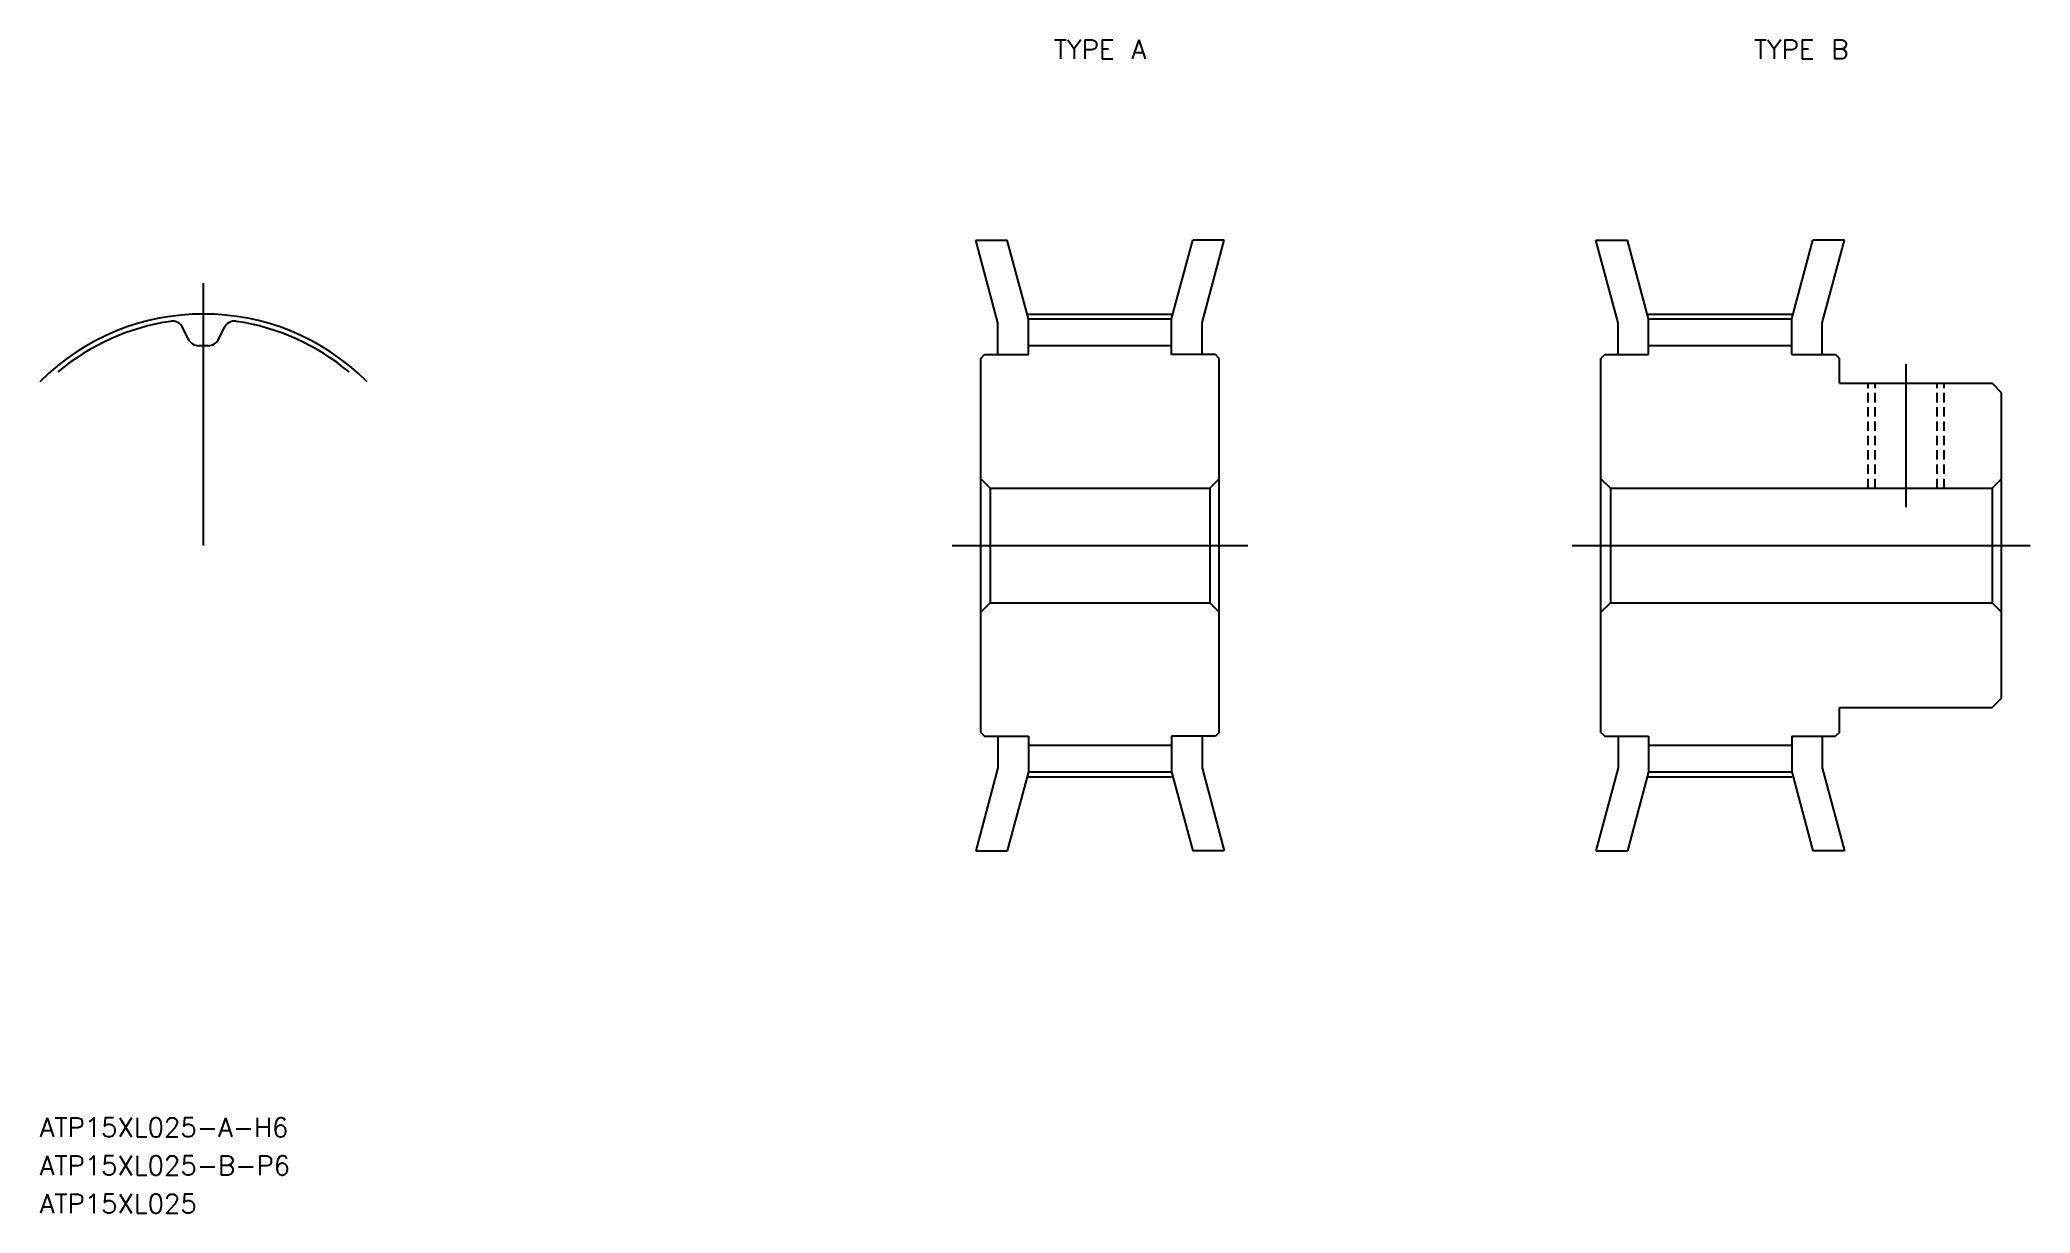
# Model space of a CAD drawing. Extents: x 63 to 167, y 73 to 135.
import ezdxf
from ezdxf.enums import TextEntityAlignment as Align

# ---------------------------------------------------------------- set-up
doc = ezdxf.new("R2010")
doc.units = 0
doc.linetypes.add('CENTER', pattern=[50.8, 31.75, -6.35, 6.35, -6.35])
doc.linetypes.add('DASHED', pattern=[0.75, 0.5, -0.25])
doc.layers.get('0').update_dxf_attribs({"linetype": 'CONTINUOUS'})
doc.layers.add('CENTER', color=1, linetype='CENTER')
doc.styles.add('MISUMI', font='txt.shx')

msp = doc.modelspace()

# ---------------------------------------------------------------- linework, layer by layer
at = {"color": 7, "linetype": 'CONTINUOUS'}
for p, q in [((111.74, 124.21), (113.39, 124.21)), ((112.9, 119.88), (111.74, 124.21)), ((114.5, 120.09), (113.39, 124.21)), ((122, 120.09), (123.11, 124.21)), ((124.76, 124.21), (123.11, 124.21)), ((123.6, 119.88), (124.76, 124.21)), ((144.24, 124.21), (145.89, 124.21)), ((145.4, 119.88), (144.24, 124.21)), ((147, 120.09), (145.89, 124.21)), ((154.5, 120.09), (155.61, 124.21)), ((157.26, 124.21), (155.61, 124.21)), ((156.1, 119.88), (157.26, 124.21)), ((114.5, 120.09), (122, 120.09)), ((114.5, 118.21), (114.5, 120.09)), ((122, 118.21), (122, 120.09)), ((147, 120.09), (154.5, 120.09)), ((147, 118.21), (147, 120.09)), ((154.5, 118.21), (154.5, 120.09)), ((70.46, 119.04), (70.19, 119.62)), ((72.08, 119.04), (72.35, 119.62)), ((112.9, 118.21), (112.9, 119.88)), ((123.6, 118.21), (123.6, 119.88)), ((145.4, 118.21), (145.4, 119.88)), ((156.1, 118.21), (156.1, 119.88)), ((112, 118.01), (112.2, 118.21)), ((112, 98.41), (112, 118.01)), ((112.2, 118.21), (114.5, 118.21)), ((114.5, 118.69), (122, 118.69)), ((124.3, 118.21), (122, 118.21)), ((124.5, 118.01), (124.3, 118.21)), ((124.5, 98.41), (124.5, 118.01)), ((144.5, 118.01), (144.7, 118.21)), ((144.5, 98.41), (144.5, 118.01)), ((144.7, 118.21), (147, 118.21)), ((147, 118.69), (154.5, 118.69)), ((154.5, 118.21), (156.8, 118.21)), ((156.8, 118.21), (157, 118.01)), ((157, 116.71), (157, 118.01)), ((157, 116.71), (165, 116.71)), ((165.5, 116.21), (165, 116.71)), ((165.5, 100.21), (165.5, 116.21)), ((112, 111.71), (112.5, 111.21)), ((124.5, 111.71), (124, 111.21)), ((144.5, 111.71), (145, 111.21)), ((165, 111.21), (165.5, 111.71)), ((112.5, 111.21), (112.5, 105.21)), ((112.5, 111.21), (124, 111.21)), ((124, 111.21), (124, 105.21)), ((145, 111.21), (145, 105.21)), ((145, 111.21), (165, 111.21)), ((165, 111.21), (165, 105.21)), ((112, 104.71), (112.5, 105.21)), ((112.5, 105.21), (124, 105.21)), ((117.5, 105.21), (117.5, 105.21)), ((124.5, 104.71), (124, 105.21)), ((144.5, 104.71), (145, 105.21)), ((145, 105.21), (165, 105.21)), ((150, 105.21), (150, 105.21)), ((155, 105.21), (155, 105.21)), ((165, 105.21), (165.5, 104.71)), ((165, 99.71), (165.5, 100.21)), ((157, 99.71), (165, 99.71)), ((157, 98.41), (157, 99.71)), ((112, 98.41), (112.2, 98.21)), ((112.2, 98.21), (114.5, 98.21)), ((112.9, 98.21), (112.9, 96.55)), ((114.5, 98.21), (114.5, 96.34)), ((124.3, 98.21), (122, 98.21)), ((122, 98.21), (122, 96.34)), ((123.6, 98.21), (123.6, 96.55)), ((124.5, 98.41), (124.3, 98.21)), ((144.5, 98.41), (144.7, 98.21)), ((144.7, 98.21), (147, 98.21)), ((145.4, 98.21), (145.4, 96.55)), ((147, 98.21), (147, 96.34)), ((154.5, 98.21), (154.5, 96.34)), ((154.5, 98.21), (156.8, 98.21)), ((156.1, 98.21), (156.1, 96.55)), ((157, 98.41), (156.8, 98.21)), ((114.5, 97.74), (122, 97.74)), ((147, 97.74), (154.5, 97.74)), ((112.9, 96.55), (111.74, 92.21)), ((114.5, 96.34), (113.39, 92.21)), ((114.5, 96.34), (122, 96.34)), ((122, 96.34), (123.11, 92.21)), ((123.6, 96.55), (124.76, 92.21)), ((145.4, 96.55), (144.24, 92.21)), ((147, 96.34), (145.89, 92.21)), ((147, 96.34), (154.5, 96.34)), ((154.5, 96.34), (155.61, 92.21)), ((156.1, 96.55), (157.26, 92.21)), ((111.74, 92.21), (113.39, 92.21)), ((124.76, 92.21), (123.11, 92.21)), ((144.24, 92.21), (145.89, 92.21)), ((157.26, 92.21), (155.61, 92.21))]:
    msp.add_line(p, q, dxfattribs=at)
at = {"color": 3, "linetype": 'DASHED'}
for p, q in [((158.5, 111.21), (158.5, 116.71)), ((158.88, 111.21), (158.88, 116.71)), ((162.12, 111.21), (162.12, 116.71)), ((162.5, 111.21), (162.5, 116.71))]:
    msp.add_line(p, q, dxfattribs=at)
at = {"color": 7, "linetype": 'CONTINUOUS'}
for centre, radius, start, end in [((71.27, 108.21), 11.87, 98.3204, 130), ((69.64, 119.36), 0.61, 25, 98.3204), ((72.9, 119.36), 0.61, 81.6796, 155), ((71.27, 108.21), 11.87, 50, 81.6796), ((71.02, 119.29), 0.61, 205, 271.313), ((71.52, 119.29), 0.61, 268.687, 335), ((71.27, 108.21), 10.47, 88.687, 91.313)]:
    msp.add_arc(centre, radius, start, end, dxfattribs=at)
at = {"layer": 'CENTER', "color": 1, "linetype": 'CENTER'}
for p, q in [((71.27, 108.21), (71.27, 121.95)), ((114.5, 120.34), (122, 120.34)), ((147, 120.34), (154.5, 120.34)), ((160.5, 110.21), (160.5, 117.71)), ((110.5, 108.21), (126, 108.21)), ((143, 108.21), (167, 108.21)), ((114.5, 96.08), (122, 96.08)), ((147, 96.08), (154.5, 96.08))]:
    msp.add_line(p, q, dxfattribs=at)
msp.add_arc((71.27, 108.21), 12.13, 45, 135, dxfattribs=at)

# ---------------------------------------------------------------- texts
at = {"color": 7, "linetype": 'CONTINUOUS', "style": 'MISUMI'}
for s, p in [('TYPE A', (118.25, 134.21)), ('TYPE B', (155, 134.21))]:
    msp.add_text(s, height=1, dxfattribs=at).set_placement(p, align=Align.MIDDLE_CENTER)
for s, p in [('ATP15XL025-A-H6', (62.69, 77.21)), ('ATP15XL025-B-P6', (62.69, 75.21)), ('ATP15XL025', (62.69, 73.21))]:
    msp.add_text(s, height=1, dxfattribs=at).set_placement(p)

doc.saveas('drawing.dxf')
